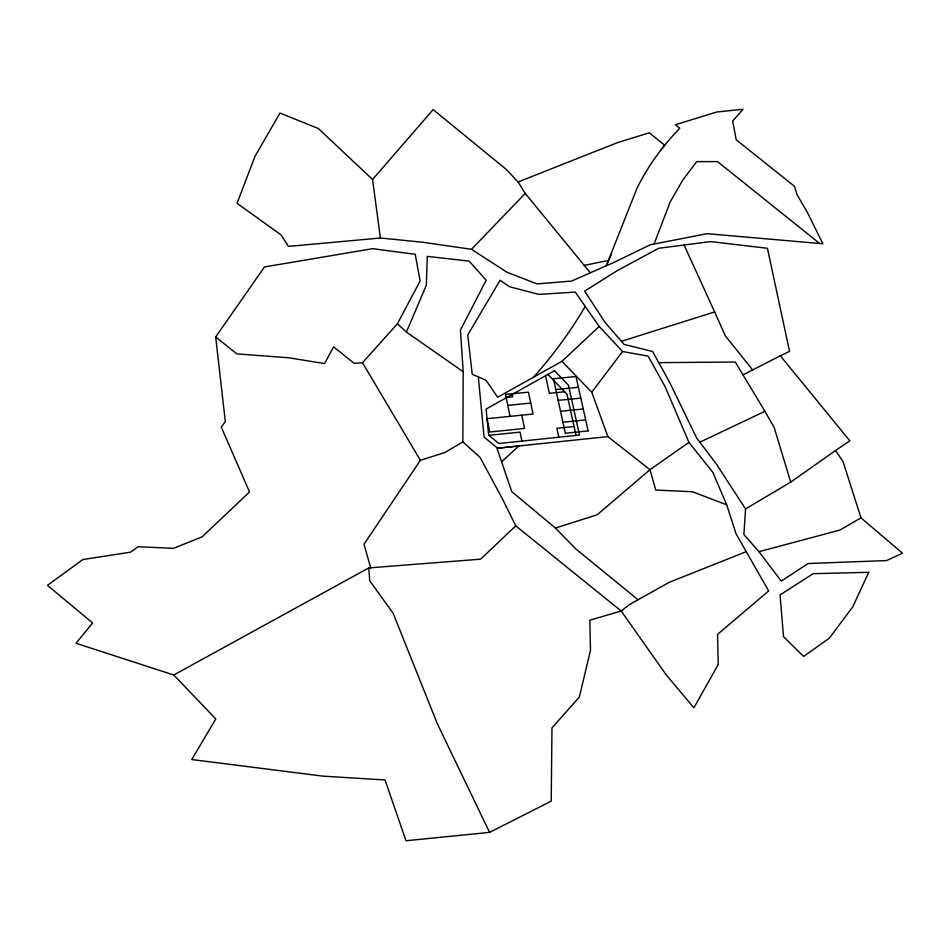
<?xml version="1.0" encoding="UTF-8"?>
<svg xmlns="http://www.w3.org/2000/svg" width="950" height="950" viewBox="0 0 950 950"><rect width="100%" height="100%" fill="white"/><g stroke="black" fill="none" stroke-linecap="round" stroke-linejoin="round"><path stroke-width="1.43" d="M599.212 326.444L561.937 361.309L497.657 397.242L485.984 380.261L472.209 374.264L467.756 334.934L500.116 280.238L509.485 286.722L538.757 294.381L575.261 292.101L599.212 326.444L622.535 351.5L648.137 356.131L665.238 386.923L688.94 442.391L712.844 472.352L726.703 504.818L736.096 533.924L768.681 590.936L717.547 634.374L718.236 664.549L693.88 707.797L666.128 674.749L621.205 611.016L515.743 525.861L502.455 498.892L480.047 457.342L462.84 441.881L463.208 371.723L460.429 330.113L486.186 280.179L469.146 261.108L427.274 256.369L426.36 285.19L406.41 332.096L463.208 371.723M780.318 355.787L789.533 351.358L767.422 248.283L710.624 241.597L658.718 248.271L617.464 270.501L584.654 291.139L605.008 322.323L624.079 344.411L652.614 351.5L669.453 381.947L696.611 437.902L716.787 464.657L745.56 508.939L743.886 534.577L758.979 551.701L781.292 581.127L808.046 563.528L886.552 560.559L902.5 553.221L861.009 517.904L842.994 461.427L835.489 450.537L849.834 440.836L780.318 355.787L743.019 374.906M654.087 244.031L670.273 201.732L682.741 180.144L696.694 161.619L717.511 161.595L819.672 243.485L822.89 243.746L807.239 212.135L797.086 194.774L794.497 186.331L736.238 139.792L732.628 121.054L743.09 109.25L716.692 112.017L675.438 124.747L679.796 128.238C662.482 146.11 647.627 166.44 636.738 188.86L606.314 265.751L611.337 254.172M215.674 336.941L236.811 353.863L288.942 357.806L324.579 363.589L333.616 346.833L354.219 363.387L362.496 362.734L397.421 323.772L420.126 280.915L415.221 254.279L372.554 248.686L264.504 266.938L215.674 336.941L225.328 421.657L221.255 427.061L249.518 491.957L202.16 536.821L173.529 548.352L138.13 546.713L130.53 552.176L82.852 559.538L47.5 585.331L92.613 622.951L76.036 643.281L173.755 674.999L215.792 718.972L191.746 759.549L322.988 776.138L385.035 779.974L406.006 840.75L489.571 832.39L551.226 801.135L551.962 727.926L579.334 697.027L590.496 650.394L589.855 620.184L621.205 611.016L629.422 604.58L669.239 582.314L746.261 551.677M585.247 306.423C570.404 331.621 553.031 355.3 533.603 377.15M462.84 441.881L444.861 452.556L420.399 460.299L364.004 544.207L370.666 567.756L368.802 567.922L173.755 674.999M726.703 504.818L692.455 491.744L655.785 490.058L649.966 469.692L607.869 436.596L591.767 392.243L622.535 351.5M660.737 150.207L664.703 145.219L649.266 132.81L617.524 142.607L518.094 181.996L506.481 169.599L433.117 109.606L372.566 179.502L380.392 238.011L422.786 242.25L471.461 249.304L507.051 272.282L537.035 283.896L571.627 281.058L613.985 262.39L650.311 244.756L707.109 233.688L819.672 243.485M471.461 249.304L525.267 193.432L518.094 181.996M515.743 525.861L480.581 559.182L368.802 567.922L369.716 580.699L393.169 613.344L437.38 723.817L489.571 832.39M501.588 461.759L518.878 445.978L497.016 448.281L511.753 491.637L555.441 528.058L575.676 548.803L637.937 599.664M745.56 508.939L790.721 482.125L835.489 450.537M688.94 442.391L649.966 469.692L597.206 514.758L555.441 528.058M861.009 517.904L839.788 530.112L758.979 551.701M699.639 442.308L764.94 411.303L774.167 427.512L790.721 482.125M621.431 341.287L714.661 311.933L725.278 335.754L752.863 370.179M584.25 265.394L608.689 260.383M607.869 436.596L497.634 448.21L484.096 437.107L478.313 376.924M488.894 435.338L520.054 432.119L521.906 441.097M574.085 426.538L556.878 428.308L558.802 437.226M562.911 422.251L585.663 419.924M560.536 411.279L583.229 408.999M507.775 405.365L530.765 403.085M558.161 400.366L580.818 398.121M555.798 389.5L578.408 387.303M506.837 397.444L512.739 396.863L512.228 394.416M564.633 391.78L549.326 393.276L545.549 375.749M658.789 362.651L735.252 362.021L764.94 411.303M380.392 238.011L288.515 246.406L281.058 234.888L237.061 203.324L255.051 156.216L279.977 113.05L318.357 128.523L372.566 179.502M397.421 323.772L406.41 332.096M561.937 361.309L591.767 392.243M547.936 374.407L566.996 394.238L576.033 435.421M525.267 193.432L590.294 272.781M362.496 362.734L420.399 460.299M684.178 245.195L714.661 311.933M521.799 415.186L524.566 428.438L489.725 432.024L487.053 418.689L533.081 414.046L528.461 392.172L505.519 394.404L510.043 416.373M868.739 572.327L852.803 606.801L829.35 638.151L803.629 656.438L783.536 636.702L780.045 594.949L813.141 573.681L868.739 572.327M554.503 370.726L486.115 409.046L488.644 435.124L498.857 443.508L579.476 435.064L568.504 385.272L554.503 370.726M588.097 430.896L565.309 433.271L553.446 378.694L576.021 376.532L588.097 430.896"/></g></svg>
